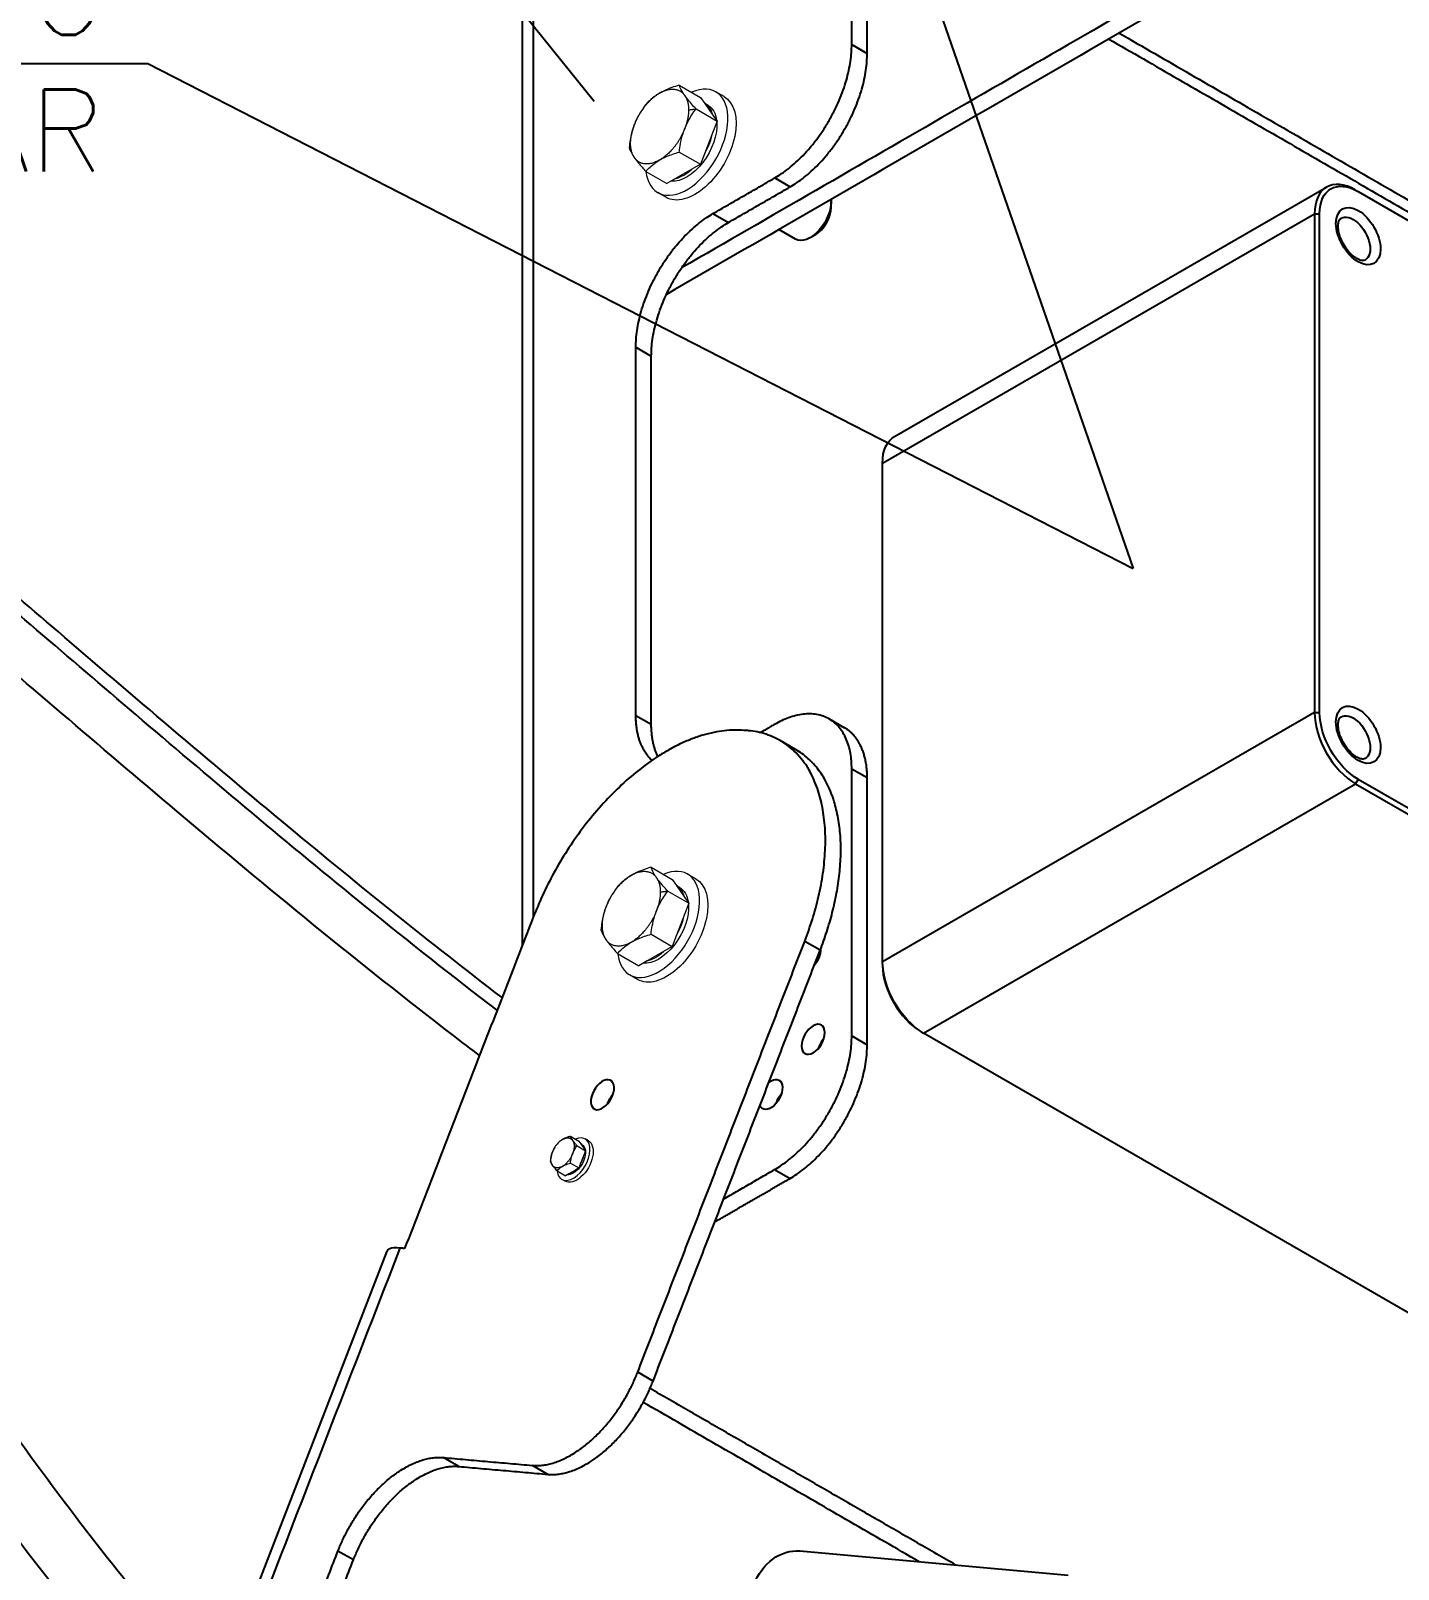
# Model space of a CAD drawing. Header units: millimetres. Extents: x 0 to 8410, y 0 to 5940.
# Drawn here: x 792.5 to 1125.6, y 4687 to 5061.7 of the extents above; entities that cross this region are included whole.
import ezdxf

# ---------------------------------------------------------------- set-up
doc = ezdxf.new("R2010")
doc.units = ezdxf.units.MM
doc.header["$LTSCALE"] = 5
for name, color, linetype in [('DP_TUBOS', 7, 'Continuous'), ('EL3', 3, 'Continuous'), ('EL4', 4, 'Continuous'), ('EL7', 6, 'Continuous'), ('ER80', 3, 'Continuous')]:
    doc.layers.add(name, color=color, linetype=linetype)
doc.styles.add('R80', font='simplex.shx', dxfattribs={"height": 2})

msp = doc.modelspace()

# ---------------------------------------------------------------- linework, layer by layer
at = {"color": 0, "linetype": 'Continuous', "lineweight": 0, "extrusion": (0.707107, 0.408248, 0.57735)}
for p, q in [((950.5, 5048.5), (955.63, 5045.53)), ((955.63, 5045.53), (956.68, 5044.04)), ((956.68, 5044.04), (958.66, 5041.23)), ((957.5, 5043.57), (956.74, 5044.01)), ((961.38, 5045.7), (959.4, 5046.85)), ((954.57, 5042.7), (959.71, 5039.74)), ((958.66, 5041.23), (959.71, 5039.74)), ((959.71, 5039.74), (958.66, 5037.03)), ((958.66, 5037.03), (956.68, 5031.94)), ((950.5, 5032.2), (955.63, 5029.23)), ((955.63, 5029.23), (953.53, 5028.02)), ((956.68, 5031.94), (955.63, 5029.23)), ((942.35, 5027.49), (947.48, 5024.53)), ((949.59, 5025.74), (947.48, 5024.53)), ((953.53, 5028.02), (949.59, 5025.74)), ((947.23, 5021.19), (945.24, 5022.34)), ((943.61, 4858), (948.75, 4855.04)), ((954.5, 4855.2), (952.51, 4856.35)), ((948.75, 4855.04), (949.8, 4853.54)), ((949.8, 4853.54), (951.77, 4850.74)), ((950.62, 4853.07), (949.85, 4853.51)), ((947.69, 4852.21), (952.82, 4849.24)), ((951.77, 4850.74), (952.82, 4849.24)), ((952.82, 4849.24), (951.77, 4846.53)), ((951.77, 4846.53), (949.8, 4841.45)), ((943.61, 4841.7), (948.75, 4838.74)), ((949.8, 4841.45), (948.75, 4838.74)), ((946.64, 4837.52), (942.7, 4835.25)), ((948.75, 4838.74), (946.64, 4837.52)), ((935.46, 4837), (940.6, 4834.03)), ((942.7, 4835.25), (940.6, 4834.03)), ((999.99, 4834.23), (999.99, 4834.95)), ((940.35, 4830.69), (938.36, 4831.84)), ((923.98, 4792.5), (926.04, 4791.31)), ((925.61, 4790.17), (927.67, 4788.98)), ((926.04, 4791.31), (926.46, 4790.71)), ((926.46, 4790.71), (927.25, 4789.58)), ((926.79, 4790.52), (926.48, 4790.7)), ((927.25, 4789.58), (927.67, 4788.98)), ((927.67, 4788.98), (927.25, 4787.9)), ((928.34, 4791.38), (927.55, 4791.84)), ((923.98, 4785.96), (926.04, 4784.77)), ((926.46, 4785.86), (926.04, 4784.77)), ((927.25, 4787.9), (926.46, 4785.86)), ((920.71, 4784.07), (922.77, 4782.88)), ((922.67, 4781.54), (921.87, 4782)), ((923.61, 4783.37), (922.77, 4782.88)), ((925.19, 4784.28), (923.61, 4783.37)), ((926.04, 4784.77), (925.19, 4784.28))]:
    msp.add_line(p, q, dxfattribs=at)
at = {"color": 0, "linetype": 'Continuous', "lineweight": 0}
for centre, major_axis, start_param, end_param in [((952.32, 5034.59), (-7.08, -12.26), -0.665164, 3.806759), ((951.56, 5035.03), (5.18, 8.98), -0.534229, 0.01063), ((951.56, 5035.03), (5.18, 8.98), -1.581426, -1.036568), ((951.56, 5035.03), (5.18, 8.98), -2.628619, -2.08377), ((945.43, 4844.09), (-7.08, -12.26), -0.665164, 3.806759), ((944.67, 4844.53), (5.18, 8.98), -0.534229, 0.01063), ((944.67, 4844.53), (5.18, 8.98), -1.581426, -1.036568), ((944.67, 4844.53), (5.18, 8.98), -2.628619, -2.08377), ((924.71, 4786.92), (-2.84, -4.92), -0.665164, 3.806759), ((924.4, 4787.1), (2.08, 3.6), -0.534229, 0.01063), ((924.4, 4787.1), (2.08, 3.6), -1.581426, -1.036568), ((924.4, 4787.1), (2.08, 3.6), -2.628619, -2.08377)]:
    msp.add_ellipse(centre, major_axis=major_axis, ratio=0.57735, start_param=start_param, end_param=end_param, dxfattribs=at)
at = {"color": 0, "linetype": 'Continuous', "lineweight": 0, "extrusion": (-4.0637e-17, 5.55112e-17, -1)}
for centre, major_axis, end_param in [((954.31, 5033.44), (7.08, 12.26), 3.141593), ((952.32, 5034.59), (5.18, 8.98), 0.65139)]:
    msp.add_ellipse(centre, major_axis=major_axis, ratio=0.57735, start_param=0, end_param=end_param, dxfattribs=at)
at = {"color": 0, "linetype": 'Continuous', "lineweight": 0, "extrusion": (-1.68259e-16, 9.9638e-19, -1)}
msp.add_ellipse((952.32, 5034.59), major_axis=(-5.18, -8.98), ratio=0.57735, start_param=-2.440065, end_param=-0.248212, dxfattribs=at)
at = {"color": 0, "linetype": 'Continuous', "lineweight": 0, "extrusion": (-2.60689e-16, 1.18459e-16, -1)}
msp.add_ellipse((947.42, 4842.95), major_axis=(7.08, 12.26), ratio=0.57735, start_param=0, end_param=3.141593, dxfattribs=at)
at = {"color": 0, "linetype": 'Continuous', "lineweight": 0, "extrusion": (-1.16467e-16, 3.51927e-17, -1)}
msp.add_ellipse((945.43, 4844.09), major_axis=(5.18, 8.98), ratio=0.57735, start_param=0, end_param=0.65139, dxfattribs=at)
at = {"color": 0, "linetype": 'Continuous', "lineweight": 0, "extrusion": (-2.64407e-16, 5.65075e-17, -1)}
msp.add_ellipse((945.43, 4844.09), major_axis=(-5.18, -8.98), ratio=0.57735, start_param=-2.440065, end_param=-0.248212, dxfattribs=at)
at = {"color": 0, "linetype": 'Continuous', "lineweight": 0, "extrusion": (-1.96015e-16, -4.70777e-17, -1)}
msp.add_ellipse((925.51, 4786.46), major_axis=(2.84, 4.92), ratio=0.57735, start_param=0, end_param=3.141593, dxfattribs=at)
at = {"color": 0, "linetype": 'Continuous', "lineweight": 0, "extrusion": (-5.17926e-17, -1.30344e-16, -1)}
msp.add_ellipse((924.71, 4786.92), major_axis=(-2.08, -3.6), ratio=0.57735, start_param=-2.440065, end_param=-0.248212, dxfattribs=at)
at = {"color": 0, "linetype": 'Continuous', "lineweight": 0, "extrusion": (-1.65999e-17, 4.16334e-17, -1)}
msp.add_ellipse((924.71, 4786.92), major_axis=(2.08, 3.6), ratio=0.57735, start_param=0, end_param=0.65139, dxfattribs=at)
at = {"color": 0, "linetype": 'Continuous', "lineweight": 0}
for points, knots in [([(950.5, 5048.5), (950.33, 5048.45), (950.16, 5048.4), (949.38, 5048.16), (948.79, 5047.97), (947.47, 5047.46), (946.77, 5047.15), (946.04, 5046.76), (945.96, 5046.72), (945.85, 5046.66), (945.81, 5046.64), (945.75, 5046.6), (945.72, 5046.58), (945.69, 5046.57), (945.69, 5046.57), (945.69, 5046.57)], [0, 0, 0, 0, 0.323963, 0.323963, 1.480543, 1.480543, 2.998506, 2.998506, 3.166623, 3.166623, 3.258749, 3.258749, 3.323526, 3.323526, 3.323893, 3.323893, 3.323893, 3.323893]), ([(951.81, 5046.02), (951.81, 5046.02), (951.8, 5046.02), (951.79, 5046.04), (951.78, 5046.06), (951.75, 5046.1), (951.73, 5046.13), (951.68, 5046.21), (951.64, 5046.26), (951.55, 5046.4), (951.5, 5046.48), (951.32, 5046.76), (951.2, 5046.96), (950.81, 5047.65), (950.63, 5048.1), (950.5, 5048.5)], [3.324496, 3.324496, 3.324496, 3.324496, 3.329668, 3.329668, 3.38706, 3.38706, 3.47256, 3.47256, 3.661192, 3.661192, 3.940861, 3.940861, 4.679115, 4.679115, 6.642316, 6.642316, 6.642316, 6.642316]), ([(942.35, 5043.79), (942.24, 5043.66), (942.14, 5043.52), (941.67, 5042.87), (941.31, 5042.34), (940.53, 5041.05), (940.12, 5040.27), (939.73, 5039.35), (939.7, 5039.25), (939.64, 5039.12), (939.63, 5039.08), (939.6, 5039.02), (939.59, 5038.99), (939.58, 5038.96)], [0, 0, 0, 0, 0.312543, 0.312543, 1.464039, 1.464039, 3.029126, 3.029126, 3.200716, 3.200716, 3.275956, 3.275956, 3.324483, 3.324483, 3.324483, 3.324483]), ([(945.69, 5046.57), (945.67, 5046.55), (945.64, 5046.54), (945.57, 5046.5), (945.54, 5046.48), (945.42, 5046.41), (945.35, 5046.36), (945.17, 5046.25), (945.06, 5046.18), (944.71, 5045.94), (944.46, 5045.77), (943.5, 5045.03), (942.89, 5044.42), (942.35, 5043.79)], [3.323893, 3.323893, 3.323893, 3.323893, 3.38818, 3.38818, 3.479685, 3.479685, 3.665343, 3.665343, 3.930406, 3.930406, 4.586158, 4.586158, 6.642972, 6.642972, 6.642972, 6.642972]), ([(954.57, 5042.7), (954.47, 5042.81), (954.37, 5042.93), (953.89, 5043.44), (953.54, 5043.85), (952.75, 5044.77), (952.35, 5045.28), (951.96, 5045.81), (951.92, 5045.86), (951.87, 5045.93), (951.85, 5045.95), (951.83, 5045.99), (951.82, 5046.01), (951.81, 5046.02)], [0, 0, 0, 0, 0.312472, 0.312472, 1.463161, 1.463161, 3.029325, 3.029325, 3.19793, 3.19793, 3.274607, 3.274607, 3.324496, 3.324496, 3.324496, 3.324496]), ([(951.81, 5037.87), (951.81, 5037.87), (951.81, 5037.88), (951.82, 5037.91), (951.83, 5037.94), (951.87, 5038.02), (951.88, 5038.07), (951.93, 5038.18), (951.95, 5038.23), (952.04, 5038.45), (952.11, 5038.62), (952.34, 5039.11), (952.5, 5039.44), (953.23, 5040.82), (953.88, 5041.79), (954.57, 5042.7)], [3.324483, 3.324483, 3.324483, 3.324483, 3.331311, 3.331311, 3.389264, 3.389264, 3.477353, 3.477353, 3.586561, 3.586561, 3.893067, 3.893067, 4.540676, 4.540676, 6.643965, 6.643965, 6.643965, 6.643965]), ([(939.58, 5038.96), (939.58, 5038.96), (939.58, 5038.96), (939.56, 5038.92), (939.55, 5038.89), (939.52, 5038.81), (939.5, 5038.76), (939.46, 5038.66), (939.44, 5038.6), (939.36, 5038.37), (939.3, 5038.2), (939.13, 5037.67), (939.02, 5037.31), (938.61, 5035.75), (938.41, 5034.52), (938.27, 5033.29)], [3.324483, 3.324483, 3.324483, 3.324483, 3.331311, 3.331311, 3.389264, 3.389264, 3.477353, 3.477353, 3.586561, 3.586561, 3.893067, 3.893067, 4.540676, 4.540676, 6.643965, 6.643965, 6.643965, 6.643965]), ([(950.5, 5032.2), (950.52, 5032.38), (950.54, 5032.56), (950.65, 5033.42), (950.76, 5034.09), (951.09, 5035.66), (951.32, 5036.53), (951.66, 5037.48), (951.69, 5037.58), (951.74, 5037.71), (951.76, 5037.75), (951.79, 5037.82), (951.8, 5037.84), (951.81, 5037.87)], [0, 0, 0, 0, 0.312543, 0.312543, 1.464039, 1.464039, 3.029126, 3.029126, 3.200716, 3.200716, 3.275956, 3.275956, 3.324483, 3.324483, 3.324483, 3.324483]), ([(938.27, 5033.29), (938.29, 5033.23), (938.31, 5033.16), (938.42, 5032.85), (938.53, 5032.59), (938.86, 5031.93), (939.1, 5031.52), (939.43, 5031.02), (939.47, 5030.97), (939.52, 5030.9), (939.53, 5030.88), (939.56, 5030.84), (939.57, 5030.83), (939.58, 5030.81)], [0, 0, 0, 0, 0.312471, 0.312471, 1.46316, 1.46316, 3.029324, 3.029324, 3.19793, 3.19793, 3.274606, 3.274606, 3.324496, 3.324496, 3.324496, 3.324496]), ([(945.69, 5030.27), (945.72, 5030.28), (945.75, 5030.3), (945.81, 5030.33), (945.85, 5030.36), (945.97, 5030.42), (946.05, 5030.47), (946.25, 5030.57), (946.36, 5030.63), (946.77, 5030.84), (947.08, 5030.98), (948.36, 5031.53), (949.41, 5031.89), (950.5, 5032.2)], [3.323893, 3.323893, 3.323893, 3.323893, 3.38818, 3.38818, 3.479685, 3.479685, 3.665343, 3.665343, 3.930406, 3.930406, 4.586158, 4.586158, 6.642972, 6.642972, 6.642972, 6.642972]), ([(939.58, 5030.81), (939.58, 5030.81), (939.58, 5030.81), (939.6, 5030.79), (939.61, 5030.77), (939.64, 5030.73), (939.66, 5030.7), (939.72, 5030.62), (939.76, 5030.56), (939.86, 5030.42), (939.93, 5030.33), (940.17, 5030.01), (940.36, 5029.78), (941.09, 5028.88), (941.7, 5028.19), (942.35, 5027.49)], [3.324496, 3.324496, 3.324496, 3.324496, 3.329667, 3.329667, 3.38706, 3.38706, 3.472559, 3.472559, 3.661191, 3.661191, 3.94086, 3.94086, 4.679114, 4.679114, 6.642316, 6.642316, 6.642316, 6.642316]), ([(942.35, 5027.49), (942.43, 5027.59), (942.52, 5027.69), (942.93, 5028.14), (943.27, 5028.48), (944.14, 5029.24), (944.68, 5029.65), (945.36, 5030.07), (945.43, 5030.11), (945.54, 5030.17), (945.57, 5030.2), (945.64, 5030.23), (945.67, 5030.25), (945.69, 5030.27), (945.69, 5030.27), (945.69, 5030.27)], [0, 0, 0, 0, 0.323963, 0.323963, 1.480543, 1.480543, 2.998506, 2.998506, 3.166623, 3.166623, 3.258749, 3.258749, 3.323526, 3.323526, 3.323893, 3.323893, 3.323893, 3.323893]), ([(943.61, 4858), (943.44, 4857.95), (943.27, 4857.9), (942.5, 4857.67), (941.91, 4857.47), (940.59, 4856.97), (939.88, 4856.65), (939.15, 4856.26), (939.08, 4856.22), (938.97, 4856.16), (938.93, 4856.14), (938.86, 4856.1), (938.84, 4856.09), (938.81, 4856.07), (938.81, 4856.07), (938.81, 4856.07)], [0, 0, 0, 0, 0.323963, 0.323963, 1.480543, 1.480543, 2.998506, 2.998506, 3.166623, 3.166623, 3.258749, 3.258749, 3.323526, 3.323526, 3.323893, 3.323893, 3.323893, 3.323893]), ([(944.92, 4855.53), (944.92, 4855.53), (944.92, 4855.53), (944.91, 4855.55), (944.89, 4855.56), (944.86, 4855.61), (944.85, 4855.63), (944.79, 4855.71), (944.75, 4855.77), (944.66, 4855.9), (944.61, 4855.98), (944.43, 4856.27), (944.31, 4856.46), (943.93, 4857.16), (943.74, 4857.6), (943.61, 4858)], [3.324496, 3.324496, 3.324496, 3.324496, 3.329668, 3.329668, 3.38706, 3.38706, 3.47256, 3.47256, 3.661192, 3.661192, 3.940861, 3.940861, 4.679115, 4.679115, 6.642316, 6.642316, 6.642316, 6.642316]), ([(935.46, 4853.3), (935.36, 4853.16), (935.26, 4853.03), (934.78, 4852.38), (934.43, 4851.85), (933.64, 4850.55), (933.24, 4849.77), (932.85, 4848.85), (932.81, 4848.76), (932.76, 4848.63), (932.74, 4848.59), (932.72, 4848.52), (932.7, 4848.49), (932.69, 4848.47)], [0, 0, 0, 0, 0.312543, 0.312543, 1.464039, 1.464039, 3.029126, 3.029126, 3.200716, 3.200716, 3.275956, 3.275956, 3.324483, 3.324483, 3.324483, 3.324483]), ([(938.81, 4856.07), (938.78, 4856.06), (938.75, 4856.04), (938.69, 4856), (938.65, 4855.98), (938.54, 4855.91), (938.46, 4855.87), (938.28, 4855.75), (938.18, 4855.69), (937.82, 4855.45), (937.58, 4855.27), (936.62, 4854.53), (936, 4853.92), (935.46, 4853.3)], [3.323893, 3.323893, 3.323893, 3.323893, 3.38818, 3.38818, 3.479685, 3.479685, 3.665343, 3.665343, 3.930406, 3.930406, 4.586158, 4.586158, 6.642972, 6.642972, 6.642972, 6.642972]), ([(947.69, 4852.21), (947.58, 4852.32), (947.48, 4852.43), (947.01, 4852.95), (946.65, 4853.35), (945.87, 4854.27), (945.46, 4854.78), (945.07, 4855.31), (945.04, 4855.36), (944.98, 4855.43), (944.97, 4855.46), (944.94, 4855.5), (944.93, 4855.51), (944.92, 4855.53)], [0, 0, 0, 0, 0.312472, 0.312472, 1.463161, 1.463161, 3.029325, 3.029325, 3.19793, 3.19793, 3.274607, 3.274607, 3.324496, 3.324496, 3.324496, 3.324496]), ([(944.92, 4847.37), (944.92, 4847.38), (944.92, 4847.38), (944.94, 4847.42), (944.95, 4847.45), (944.98, 4847.53), (945, 4847.57), (945.04, 4847.68), (945.07, 4847.74), (945.16, 4847.96), (945.23, 4848.12), (945.45, 4848.62), (945.62, 4848.95), (946.35, 4850.32), (947, 4851.3), (947.69, 4852.21)], [3.324483, 3.324483, 3.324483, 3.324483, 3.331311, 3.331311, 3.389264, 3.389264, 3.477353, 3.477353, 3.586561, 3.586561, 3.893067, 3.893067, 4.540676, 4.540676, 6.643965, 6.643965, 6.643965, 6.643965]), ([(932.69, 4848.47), (932.69, 4848.46), (932.69, 4848.46), (932.68, 4848.42), (932.67, 4848.39), (932.64, 4848.31), (932.62, 4848.27), (932.58, 4848.16), (932.56, 4848.1), (932.48, 4847.87), (932.42, 4847.7), (932.25, 4847.18), (932.14, 4846.81), (931.73, 4845.25), (931.52, 4844.02), (931.39, 4842.79)], [3.324483, 3.324483, 3.324483, 3.324483, 3.331311, 3.331311, 3.389264, 3.389264, 3.477353, 3.477353, 3.586561, 3.586561, 3.893067, 3.893067, 4.540676, 4.540676, 6.643965, 6.643965, 6.643965, 6.643965]), ([(943.61, 4841.7), (943.63, 4841.89), (943.65, 4842.07), (943.77, 4842.93), (943.87, 4843.6), (944.2, 4845.16), (944.44, 4846.04), (944.78, 4846.99), (944.81, 4847.08), (944.86, 4847.21), (944.88, 4847.26), (944.9, 4847.32), (944.91, 4847.35), (944.92, 4847.37)], [0, 0, 0, 0, 0.312543, 0.312543, 1.464039, 1.464039, 3.029126, 3.029126, 3.200716, 3.200716, 3.275956, 3.275956, 3.324483, 3.324483, 3.324483, 3.324483]), ([(931.39, 4842.79), (931.41, 4842.73), (931.43, 4842.66), (931.54, 4842.35), (931.65, 4842.09), (931.97, 4841.44), (932.21, 4841.03), (932.55, 4840.53), (932.58, 4840.48), (932.63, 4840.41), (932.65, 4840.38), (932.67, 4840.35), (932.68, 4840.33), (932.69, 4840.32)], [0, 0, 0, 0, 0.312471, 0.312471, 1.46316, 1.46316, 3.029324, 3.029324, 3.19793, 3.19793, 3.274606, 3.274606, 3.324496, 3.324496, 3.324496, 3.324496]), ([(938.81, 4839.77), (938.83, 4839.79), (938.86, 4839.8), (938.93, 4839.84), (938.97, 4839.86), (939.08, 4839.93), (939.16, 4839.97), (939.36, 4840.07), (939.48, 4840.13), (939.89, 4840.34), (940.19, 4840.48), (941.48, 4841.03), (942.53, 4841.39), (943.61, 4841.7)], [3.323893, 3.323893, 3.323893, 3.323893, 3.38818, 3.38818, 3.479685, 3.479685, 3.665343, 3.665343, 3.930406, 3.930406, 4.586158, 4.586158, 6.642972, 6.642972, 6.642972, 6.642972]), ([(932.69, 4840.32), (932.7, 4840.31), (932.7, 4840.31), (932.71, 4840.29), (932.72, 4840.28), (932.75, 4840.23), (932.77, 4840.21), (932.83, 4840.13), (932.87, 4840.07), (932.98, 4839.92), (933.04, 4839.84), (933.29, 4839.52), (933.47, 4839.28), (934.21, 4838.39), (934.81, 4837.7), (935.46, 4837)], [3.324496, 3.324496, 3.324496, 3.324496, 3.329667, 3.329667, 3.38706, 3.38706, 3.472559, 3.472559, 3.661191, 3.661191, 3.94086, 3.94086, 4.679114, 4.679114, 6.642316, 6.642316, 6.642316, 6.642316]), ([(935.46, 4837), (935.55, 4837.1), (935.63, 4837.19), (936.04, 4837.64), (936.39, 4837.98), (937.26, 4838.74), (937.8, 4839.15), (938.47, 4839.57), (938.54, 4839.61), (938.65, 4839.68), (938.69, 4839.7), (938.75, 4839.74), (938.78, 4839.75), (938.81, 4839.77), (938.81, 4839.77), (938.81, 4839.77)], [0, 0, 0, 0, 0.323963, 0.323963, 1.480543, 1.480543, 2.998506, 2.998506, 3.166623, 3.166623, 3.258749, 3.258749, 3.323526, 3.323526, 3.323893, 3.323893, 3.323893, 3.323893]), ([(923.98, 4792.5), (923.91, 4792.48), (923.84, 4792.46), (923.53, 4792.37), (923.29, 4792.29), (922.76, 4792.08), (922.48, 4791.96), (922.19, 4791.8), (922.16, 4791.79), (922.11, 4791.76), (922.1, 4791.75), (922.07, 4791.74), (922.06, 4791.73), (922.05, 4791.72), (922.05, 4791.72), (922.05, 4791.72)], [0, 0, 0, 0, 0.323963, 0.323963, 1.480543, 1.480543, 2.998506, 2.998506, 3.166623, 3.166623, 3.258749, 3.258749, 3.323526, 3.323526, 3.323893, 3.323893, 3.323893, 3.323893]), ([(924.5, 4791.51), (924.5, 4791.51), (924.5, 4791.51), (924.5, 4791.51), (924.49, 4791.52), (924.48, 4791.54), (924.47, 4791.55), (924.45, 4791.58), (924.44, 4791.6), (924.4, 4791.66), (924.38, 4791.69), (924.31, 4791.8), (924.26, 4791.88), (924.1, 4792.16), (924.03, 4792.34), (923.98, 4792.5)], [3.324496, 3.324496, 3.324496, 3.324496, 3.329668, 3.329668, 3.38706, 3.38706, 3.47256, 3.47256, 3.661192, 3.661192, 3.940861, 3.940861, 4.679115, 4.679115, 6.642316, 6.642316, 6.642316, 6.642316]), ([(919.6, 4788.67), (919.6, 4788.67), (919.6, 4788.67), (919.59, 4788.66), (919.59, 4788.64), (919.57, 4788.61), (919.57, 4788.59), (919.55, 4788.55), (919.54, 4788.53), (919.51, 4788.44), (919.49, 4788.37), (919.42, 4788.16), (919.37, 4788.01), (919.21, 4787.38), (919.13, 4786.89), (919.07, 4786.4)], [3.324483, 3.324483, 3.324483, 3.324483, 3.331311, 3.331311, 3.389264, 3.389264, 3.477353, 3.477353, 3.586561, 3.586561, 3.893067, 3.893067, 4.540676, 4.540676, 6.643965, 6.643965, 6.643965, 6.643965]), ([(920.71, 4790.61), (920.67, 4790.56), (920.62, 4790.5), (920.44, 4790.24), (920.29, 4790.03), (919.98, 4789.51), (919.81, 4789.2), (919.66, 4788.83), (919.64, 4788.79), (919.62, 4788.74), (919.62, 4788.72), (919.61, 4788.69), (919.6, 4788.68), (919.6, 4788.67)], [0, 0, 0, 0, 0.312543, 0.312543, 1.464039, 1.464039, 3.029126, 3.029126, 3.200716, 3.200716, 3.275956, 3.275956, 3.324483, 3.324483, 3.324483, 3.324483]), ([(922.05, 4791.72), (922.04, 4791.72), (922.03, 4791.71), (922, 4791.7), (921.99, 4791.69), (921.94, 4791.66), (921.91, 4791.64), (921.84, 4791.6), (921.8, 4791.57), (921.65, 4791.47), (921.56, 4791.4), (921.17, 4791.11), (920.92, 4790.86), (920.71, 4790.61)], [3.323893, 3.323893, 3.323893, 3.323893, 3.38818, 3.38818, 3.479685, 3.479685, 3.665343, 3.665343, 3.930406, 3.930406, 4.586158, 4.586158, 6.642972, 6.642972, 6.642972, 6.642972]), ([(925.61, 4790.17), (925.57, 4790.22), (925.53, 4790.26), (925.34, 4790.47), (925.2, 4790.63), (924.88, 4791), (924.72, 4791.21), (924.56, 4791.42), (924.55, 4791.44), (924.53, 4791.47), (924.52, 4791.48), (924.51, 4791.49), (924.51, 4791.5), (924.5, 4791.51)], [0, 0, 0, 0, 0.312472, 0.312472, 1.463161, 1.463161, 3.029325, 3.029325, 3.19793, 3.19793, 3.274607, 3.274607, 3.324496, 3.324496, 3.324496, 3.324496]), ([(924.5, 4788.24), (924.5, 4788.24), (924.5, 4788.24), (924.51, 4788.25), (924.51, 4788.26), (924.53, 4788.3), (924.53, 4788.32), (924.55, 4788.36), (924.56, 4788.38), (924.6, 4788.47), (924.63, 4788.53), (924.72, 4788.73), (924.78, 4788.87), (925.07, 4789.42), (925.33, 4789.81), (925.61, 4790.17)], [3.324483, 3.324483, 3.324483, 3.324483, 3.331311, 3.331311, 3.389264, 3.389264, 3.477353, 3.477353, 3.586561, 3.586561, 3.893067, 3.893067, 4.540676, 4.540676, 6.643965, 6.643965, 6.643965, 6.643965]), ([(919.07, 4786.4), (919.08, 4786.37), (919.09, 4786.35), (919.13, 4786.22), (919.18, 4786.12), (919.31, 4785.85), (919.4, 4785.69), (919.54, 4785.49), (919.55, 4785.47), (919.57, 4785.44), (919.58, 4785.43), (919.59, 4785.42), (919.59, 4785.41), (919.6, 4785.4)], [0, 0, 0, 0, 0.312471, 0.312471, 1.46316, 1.46316, 3.029324, 3.029324, 3.19793, 3.19793, 3.274606, 3.274606, 3.324496, 3.324496, 3.324496, 3.324496]), ([(919.6, 4785.4), (919.6, 4785.4), (919.6, 4785.4), (919.6, 4785.39), (919.61, 4785.39), (919.62, 4785.37), (919.63, 4785.36), (919.65, 4785.33), (919.67, 4785.3), (919.71, 4785.25), (919.74, 4785.21), (919.83, 4785.08), (919.91, 4784.99), (920.2, 4784.63), (920.45, 4784.35), (920.71, 4784.07)], [3.324496, 3.324496, 3.324496, 3.324496, 3.329667, 3.329667, 3.38706, 3.38706, 3.472559, 3.472559, 3.661191, 3.661191, 3.94086, 3.94086, 4.679114, 4.679114, 6.642316, 6.642316, 6.642316, 6.642316]), ([(920.71, 4784.07), (920.74, 4784.11), (920.78, 4784.15), (920.94, 4784.33), (921.08, 4784.47), (921.43, 4784.77), (921.64, 4784.94), (921.92, 4785.1), (921.94, 4785.12), (921.99, 4785.15), (922, 4785.16), (922.03, 4785.17), (922.04, 4785.18), (922.05, 4785.18), (922.05, 4785.18), (922.05, 4785.18)], [0, 0, 0, 0, 0.323963, 0.323963, 1.480543, 1.480543, 2.998506, 2.998506, 3.166623, 3.166623, 3.258749, 3.258749, 3.323526, 3.323526, 3.323893, 3.323893, 3.323893, 3.323893]), ([(922.05, 4785.18), (922.06, 4785.19), (922.07, 4785.2), (922.1, 4785.21), (922.11, 4785.22), (922.16, 4785.25), (922.19, 4785.26), (922.27, 4785.31), (922.32, 4785.33), (922.48, 4785.41), (922.6, 4785.47), (923.12, 4785.69), (923.54, 4785.83), (923.98, 4785.96)], [3.323893, 3.323893, 3.323893, 3.323893, 3.38818, 3.38818, 3.479685, 3.479685, 3.665343, 3.665343, 3.930406, 3.930406, 4.586158, 4.586158, 6.642972, 6.642972, 6.642972, 6.642972]), ([(923.98, 4785.96), (923.99, 4786.03), (923.99, 4786.11), (924.04, 4786.45), (924.08, 4786.72), (924.21, 4787.35), (924.31, 4787.7), (924.44, 4788.08), (924.46, 4788.12), (924.48, 4788.17), (924.48, 4788.19), (924.49, 4788.21), (924.5, 4788.22), (924.5, 4788.24)], [0, 0, 0, 0, 0.312543, 0.312543, 1.464039, 1.464039, 3.029126, 3.029126, 3.200716, 3.200716, 3.275956, 3.275956, 3.324483, 3.324483, 3.324483, 3.324483])]:
    msp.add_open_spline(points, degree=3, knots=knots, dxfattribs=at)
for points, weights in [([(945.69, 5046.57), (949.77, 5048.92), (951.81, 5046.02)], [1, 0.807007203691, 0.868347502413]), ([(939.58, 5038.96), (941.62, 5044.21), (945.69, 5046.57)], [0.868347502413, 0.807007203691, 1]), ([(951.81, 5046.02), (952.75, 5044.68), (952.75, 5042.49)], [0.868347502413, 0.900099577495, 1]), ([(952.75, 5042.49), (952.75, 5040.31), (951.81, 5037.87)], [1, 0.900099577495, 0.868347502413]), ([(938.63, 5034.34), (938.63, 5036.53), (939.58, 5038.96)], [1, 0.900099577495, 0.868347502413]), ([(951.81, 5037.87), (949.77, 5032.62), (945.69, 5030.27)], [0.868347502413, 0.807007203691, 1]), ([(939.58, 5030.81), (938.63, 5032.16), (938.63, 5034.34)], [0.868347502413, 0.900099577495, 1]), ([(945.69, 5030.27), (941.62, 5027.91), (939.58, 5030.81)], [1, 0.807007203691, 0.868347502413]), ([(938.81, 4856.07), (942.88, 4858.42), (944.92, 4855.53)], [1, 0.807007203691, 0.868347502413]), ([(932.69, 4848.47), (934.73, 4853.72), (938.81, 4856.07)], [0.868347502413, 0.807007203691, 1]), ([(944.92, 4855.53), (945.87, 4854.18), (945.87, 4852)], [0.868347502413, 0.900099577495, 1]), ([(945.87, 4852), (945.87, 4849.81), (944.92, 4847.37)], [1, 0.900099577495, 0.868347502413]), ([(931.75, 4843.85), (931.75, 4846.03), (932.69, 4848.47)], [1, 0.900099577495, 0.868347502413]), ([(944.92, 4847.37), (942.88, 4842.12), (938.81, 4839.77)], [0.868347502413, 0.807007203691, 1]), ([(932.69, 4840.32), (931.75, 4841.66), (931.75, 4843.85)], [0.868347502413, 0.900099577495, 1]), ([(938.81, 4839.77), (934.73, 4837.42), (932.69, 4840.32)], [1, 0.807007203691, 0.868347502413]), ([(919.22, 4786.82), (919.22, 4787.7), (919.6, 4788.67)], [1, 0.900099577495, 0.868347502413]), ([(919.6, 4788.67), (920.41, 4790.78), (922.05, 4791.72)], [0.868347502413, 0.807007203691, 1]), ([(922.05, 4791.72), (923.68, 4792.67), (924.5, 4791.51)], [1, 0.807007203691, 0.868347502413]), ([(924.5, 4791.51), (924.88, 4790.97), (924.88, 4790.09)], [0.868347502413, 0.900099577495, 1]), ([(924.88, 4790.09), (924.88, 4789.21), (924.5, 4788.24)], [1, 0.900099577495, 0.868347502413]), ([(919.6, 4785.4), (919.22, 4785.94), (919.22, 4786.82)], [0.868347502413, 0.900099577495, 1]), ([(922.05, 4785.18), (920.41, 4784.24), (919.6, 4785.4)], [1, 0.807007203691, 0.868347502413]), ([(924.5, 4788.24), (923.68, 4786.13), (922.05, 4785.18)], [0.868347502413, 0.807007203691, 1])]:
    msp.add_rational_spline(points, weights, degree=2, dxfattribs=at)
for points in [[(952.75, 5042.49), (954.57, 5042.7)], [(945.87, 4852), (947.69, 4852.21)], [(924.88, 4790.09), (925.61, 4790.17)]]:
    msp.add_open_spline(points, degree=1, dxfattribs=at)
at = {"layer": 'DP_TUBOS'}
for p, q in [((928.36, 5312.75), (1061.06, 4930.75)), ((850.6, 5142.86), (929.74, 5044.6))]:
    msp.add_line(p, q, dxfattribs=at)
at = {"layer": 'EL3', "extrusion": (0.707107, 0.408248, 0.57735)}
for p, q in [((1002.92, 4962.92), (1108.13, 5023.66)), ((1115.22, 5022.96), (1115.84, 5022.6)), ((1115.84, 5022.6), (1184.4, 4983.02)), ((999.99, 4956.43), (1105.2, 5017.17)), ((1105.2, 5017.17), (1106.45, 5017.17)), ((1105.2, 5017.17), (1105.2, 4895.7)), ((1106.45, 4895.7), (1106.45, 5017.17)), ((999.99, 4834.95), (999.99, 4956.43)), ((1105.2, 4895.7), (999.99, 4834.95)), ((1105.2, 4895.7), (1106.45, 4895.7)), ((1115.22, 4878.35), (1115.84, 4879.43)), ((1289.97, 4778.9), (1115.84, 4879.43)), ((1010, 4817.6), (1115.22, 4878.35)), ((1115.22, 4878.35), (1289.35, 4777.81)), ((1009.38, 4817.96), (1010, 4817.6)), ((1184.13, 4717.07), (1010, 4817.6)), ((979.86, 4691.49), (1045.19, 4685.61))]:
    msp.add_line(p, q, dxfattribs=at)
at = {"layer": 'EL3'}
for centre, major_axis, start_param, end_param in [((1115.22, 5011.39), (-7.08, 12.27), -0.785398, 0.785398), ((1115.85, 5011.72), (-3.83, 6.63), -5.497787, 0.785398), ((1115.85, 4890.29), (-3.83, 6.63), -5.497787, 0.785398), ((1115.22, 4889.91), (7.08, -12.27), -2.356194, -0.785398), ((1009.38, 4828.81), (6.64, -11.5), -2.356194, -0.785398)]:
    msp.add_ellipse(centre, major_axis=major_axis, ratio=0.57735, start_param=start_param, end_param=end_param, dxfattribs=at)
at = {"layer": 'EL3', "extrusion": (1.23904e-16, 7.43708e-18, -1)}
msp.add_ellipse((1115.84, 5011.75), major_axis=(-6.64, 11.5), ratio=0.57735, start_param=-0.785398, end_param=0.785398, dxfattribs=at)
at = {"layer": 'EL3', "extrusion": (3.73315e-16, 2.41577e-16, -1)}
msp.add_ellipse((1114.6, 5011), major_axis=(-2.94, 5.1), ratio=0.57735, start_param=0, end_param=3.141593, dxfattribs=at)
at = {"layer": 'EL3', "extrusion": (9.61481e-17, 5.55112e-17, -1)}
msp.add_ellipse((1010, 4950.65), major_axis=(-7.08, 12.27), ratio=0.57735, start_param=-0.785398, end_param=0, dxfattribs=at)
at = {"layer": 'EL3', "extrusion": (2.41681e-16, 2.54849e-17, -1)}
msp.add_ellipse((1115.84, 4890.28), major_axis=(-6.64, 11.5), ratio=0.57735, start_param=-2.356194, end_param=-0.785398, dxfattribs=at)
at = {"layer": 'EL3', "extrusion": (1.83401e-16, 1.54073e-17, -1)}
msp.add_ellipse((1114.6, 4889.57), major_axis=(-2.94, 5.1), ratio=0.57735, start_param=0, end_param=3.141593, dxfattribs=at)
at = {"layer": 'EL3', "extrusion": (3.02575e-16, 1.42058e-16, -1)}
msp.add_ellipse((1010, 4829.17), major_axis=(-7.08, 12.27), ratio=0.57735, start_param=-2.356194, end_param=-0.785398, dxfattribs=at)
at = {"layer": 'EL3', "extrusion": (-1.38106e-16, -3.31343e-17, -1)}
msp.add_ellipse((978.59, 4677.38), major_axis=(1.27, 14.11), ratio=0.788779, start_param=-1.220509, end_param=0, dxfattribs=at)
at = {"layer": 'EL3'}
for points in [[(1117.55, 5005.9), (1117.42, 5005.83), (1117.28, 5005.78), (1116.8, 5005.78), (1116.46, 5005.84), (1115.72, 5006.14), (1115.34, 5006.35), (1114.57, 5006.91), (1114.16, 5007.27), (1113.37, 5008.11), (1112.99, 5008.6), (1112.3, 5009.65), (1111.99, 5010.22), (1111.49, 5011.37), (1111.29, 5011.95), (1111.03, 5013.05), (1110.97, 5013.56), (1110.95, 5014.45), (1110.99, 5014.84), (1111.15, 5015.44), (1111.25, 5015.67), (1111.46, 5015.96), (1111.56, 5016.04), (1111.66, 5016.1)], [(1117.55, 4884.47), (1117.42, 4884.4), (1117.28, 4884.35), (1116.8, 4884.35), (1116.46, 4884.4), (1115.72, 4884.71), (1115.34, 4884.92), (1114.57, 4885.48), (1114.16, 4885.84), (1113.37, 4886.68), (1112.99, 4887.17), (1112.3, 4888.22), (1111.99, 4888.79), (1111.49, 4889.94), (1111.29, 4890.52), (1111.03, 4891.61), (1110.97, 4892.13), (1110.95, 4893.02), (1110.99, 4893.4), (1111.15, 4894.01), (1111.25, 4894.23), (1111.46, 4894.53), (1111.56, 4894.61), (1111.66, 4894.67)]]:
    msp.add_open_spline(points, degree=3, knots=[3.926991, 3.926991, 3.926991, 3.926991, 4.24115, 4.24115, 4.568316, 4.568316, 4.838731, 4.838731, 5.114841, 5.114841, 5.399565, 5.399565, 5.688809, 5.688809, 5.977162, 5.977162, 6.259222, 6.259222, 6.532021, 6.532021, 6.806299, 6.806299, 7.068583, 7.068583, 7.068583, 7.068583], dxfattribs=at)
at = {"layer": 'EL4', "extrusion": (0.707107, 0.408248, 0.57735)}
for p, q in [((912.27, 4839.07), (912.27, 5139.98)), ((992.49, 5058.42), (996.25, 5056.25)), ((973.73, 5025.89), (977.48, 5023.72)), ((958.7, 5017.21), (962.45, 5015.04)), ((987.47, 5018.73), (987.47, 5020.18)), ((978.78, 5011), (974.74, 5013.32)), ((983.63, 5012.08), (982.38, 5011.35)), ((939.91, 4984.65), (943.67, 4982.48)), ((939.91, 4894.99), (943.67, 4892.83)), ((987, 4894.14), (990.75, 4891.97)), ((978.82, 4886.71), (975.07, 4888.87)), ((992.49, 4882.01), (996.25, 4879.84)), ((984.8, 4837.79), (981.04, 4839.96)), ((992.49, 4816.93), (996.25, 4814.76)), ((973.71, 4784.39), (977.46, 4782.22)), ((879.29, 4764.5), (838.08, 4658.29)), ((944.11, 4732.88), (940.36, 4735.05)), ((896.76, 4712.08), (893.01, 4714.25)), ((918.48, 4710.15), (914.72, 4712.32)), ((871.12, 4689.3), (867.36, 4691.47))]:
    msp.add_line(p, q, dxfattribs=at)
at = {"layer": 'EL4', "extrusion": (-1.33067e-16, 1.72974e-16, -1)}
msp.add_ellipse((982.38, 5017.24), major_axis=(-3.6, -6.24), ratio=0.57735, start_param=-2.440413, end_param=0, dxfattribs=at)
at = {"layer": 'EL4'}
for centre, major_axis, start_param, end_param in [((983.63, 5016.51), (2.72, 4.71), -2.356194, -0.785398), ((985.8, 4834.03), (-2, -3.47), -1.925545, -1.564417), ((986.86, 4813.95), (-2, -3.47), -1.925542, -1.21605), ((976.54, 4800.51), (-2, -3.47), -1.925545, -1.216048)]:
    msp.add_ellipse(centre, major_axis=major_axis, ratio=0.57735, start_param=start_param, end_param=end_param, dxfattribs=at)
at = {"layer": 'EL4', "extrusion": (8.32667e-17, 4.80741e-17, -1)}
msp.add_ellipse((982.04, 4836.2), major_axis=(-2, -3.47), ratio=0.57735, start_param=-2.399199, end_param=-1.26664, dxfattribs=at)
at = {"layer": 'EL4', "extrusion": (-2.60689e-16, 1.18459e-16, -1)}
msp.add_ellipse((983.1, 4816.11), major_axis=(-2, -3.47), ratio=0.57735, start_param=-5.497787, end_param=0.785398, dxfattribs=at)
at = {"layer": 'EL4', "extrusion": (-1.92296e-16, 1.48742e-17, -1)}
msp.add_ellipse((931.78, 4802.62), major_axis=(-2, -3.47), ratio=0.57735, start_param=-4.974188, end_param=1.308997, dxfattribs=at)
at = {"layer": 'EL4', "extrusion": (-1.64541e-16, 6.29482e-17, -1)}
msp.add_ellipse((972.78, 4802.68), major_axis=(2, 3.47), ratio=0.57735, start_param=-0.943827, end_param=3.561352, dxfattribs=at)
at = {"layer": 'EL4'}
for points, degree in [([(1216.66, 5153), (947.34, 4997.5)], 1), ([(1212.91, 5155.17), (951.03, 5003.97)], 1), ([(996.25, 5056.25), (996.25, 5131.4)], 1), ([(992.49, 5058.42), (992.49, 5129.23)], 1), ([(914.86, 5095.71), (914.86, 5012.39), (914.86, 4929.07), (914.86, 4845.75)], 3), ([(1055.12, 5059.73), (1189.56, 4982.11)], 1), ([(1057.62, 5061.18), (1196.08, 4981.24)], 1), ([(958.7, 5017.21), (973.73, 5025.89)], 1), ([(962.45, 5015.04), (977.48, 5023.72)], 1), ([(939.91, 4894.99), (939.91, 4984.65)], 1), ([(943.67, 4892.83), (943.67, 4982.48)], 1), ([(967.28, 4891.28), (966.19, 4891.34)], 1), ([(973.71, 4892.81), (970.22, 4890.8)], 1), ([(992.49, 4816.93), (992.49, 4882.01)], 1), ([(996.25, 4814.76), (996.25, 4879.84)], 1), ([(914.9, 4845.84), (883.6, 4765.17)], 1), ([(940.36, 4735.05), (981.04, 4839.96)], 1), ([(944.11, 4732.88), (984.8, 4837.79)], 1), ([(959.14, 4771.64), (977.46, 4782.22)], 1), ([(961.31, 4777.23), (973.71, 4784.39)], 1), ([(840.15, 4656.06), (854.27, 4692.46), (868.4, 4728.86), (882.52, 4765.26)], 3), ([(883.6, 4765.17), (882.52, 4765.26)], 1), ([(1017.84, 4688.07), (943.36, 4731.07)], 1), ([(1008.93, 4688.87), (941.7, 4727.69)], 1), ([(893.01, 4714.25), (914.72, 4712.32)], 1), ([(896.76, 4712.08), (918.48, 4710.15)], 1), ([(849.74, 4646.07), (867.36, 4691.47)], 1), ([(853.05, 4642.77), (871.12, 4689.3)], 1)]:
    msp.add_open_spline(points, degree=degree, dxfattribs=at)
for points, weights in [([(973.73, 5025.89), (992.5, 5036.74), (992.49, 5058.42)], [1, 0.707140447716, 1]), ([(977.48, 5023.72), (996.26, 5034.57), (996.25, 5056.25)], [1, 0.707140447716, 1]), ([(939.91, 4984.65), (939.9, 5006.35), (958.7, 5017.21)], [1, 0.707139382338, 1]), ([(943.67, 4982.48), (943.66, 5004.18), (962.45, 5015.04)], [1, 0.707139382338, 1]), ([(943.82, 4884.03), (939.93, 4887.64), (939.91, 4894.99)], [0.870523857575, 0.884036871532, 1]), ([(992.49, 4882.01), (992.48, 4903.67), (973.71, 4892.81)], [1, 0.707140447716, 1]), ([(966.19, 4891.34), (933.66, 4894.23), (914.9, 4845.84)], [1, 0.707140932064, 1]), ([(945.28, 4885), (943.68, 4888.26), (943.67, 4892.83)], [0.892660446247, 0.924773316895, 1]), ([(981.04, 4839.96), (999.82, 4888.38), (967.28, 4891.28)], [1, 0.707140932064, 1]), ([(996.25, 4879.84), (996.24, 4888.8), (990.75, 4891.97)], [1, 0.853726241909, 0.853570390092]), ([(984.8, 4837.79), (999.2, 4874.94), (978.82, 4886.71)], [1, 0.75888726919, 0.914793823924]), ([(973.71, 4784.39), (992.49, 4795.24), (992.49, 4816.93)], [1, 0.707140447716, 1]), ([(977.46, 4782.22), (996.25, 4793.07), (996.25, 4814.76)], [1, 0.707140447716, 1]), ([(914.72, 4712.32), (930.97, 4710.87), (940.36, 4735.05)], [1, 0.707140447716, 1]), ([(918.48, 4710.15), (934.73, 4708.7), (944.11, 4732.88)], [1, 0.707140447716, 1]), ([(867.36, 4691.47), (876.73, 4715.68), (893.01, 4714.25)], [1, 0.707140447716, 1]), ([(871.12, 4689.3), (880.49, 4713.51), (896.76, 4712.08)], [1, 0.707140447716, 1])]:
    msp.add_rational_spline(points, weights, degree=2, dxfattribs=at)
for points, knots in [([(934.35, 4802.74), (934.13, 4802.49), (933.91, 4802.22), (933.58, 4801.71), (933.45, 4801.48), (933.26, 4801.1), (933.19, 4800.94), (933.07, 4800.64), (933.01, 4800.5), (932.96, 4800.35), (932.96, 4800.34), (932.96, 4800.33)], [-2.524583, -2.524583, -2.524583, -2.524583, -1.926619, -1.926619, -1.4884, -1.4884, -1.197753, -1.197753, -0.930144, -0.930144, -0.916877, -0.916877, -0.916877, -0.916877]), ([(882.52, 4765.26), (881.39, 4765.36), (880.52, 4765.3), (879.67, 4764.96), (879.47, 4764.81), (879.33, 4764.59), (879.31, 4764.54), (879.29, 4764.5)], [0, 0, 0, 0, 3.136672, 3.136672, 4.697808, 4.697808, 5.066713, 5.066713, 5.066713, 5.066713])]:
    msp.add_open_spline(points, degree=3, knots=knots, dxfattribs=at)
at = {"layer": 'EL7'}
for points, knots in [([(907.32, 4826.3), (889.88, 4839.62), (872.48, 4853.66), (836.05, 4883.86), (817.13, 4900.05), (784.1, 4928.33), (769.7, 4940.66), (750.68, 4956.5), (745.28, 4960.95), (732.16, 4971.52), (724.69, 4977.36), (712.89, 4986.08), (708.31, 4989.31), (700.49, 4994.51), (697.16, 4996.6), (688.48, 5001.61), (683.44, 5004.07), (674.75, 5007), (671, 5007.78), (664.79, 5007.5), (662.35, 5006.98), (658.51, 5005.09), (657.03, 5004.03), (654.53, 5001.49), (653.5, 5000.02), (651.67, 4996.46), (650.99, 4994.32), (649.8, 4988.45), (649.62, 4984.52), (650.11, 4974.09), (651.18, 4967.18), (653.97, 4954.65), (655.3, 4949.53), (658.65, 4938.01), (660.74, 4931.53), (665.81, 4917.07), (668.86, 4909), (676.01, 4891.3), (680.18, 4881.59), (689.58, 4860.89), (694.87, 4849.85), (706.28, 4827.21), (712.41, 4815.59), (725.07, 4792.72), (731.57, 4781.47), (744.47, 4760.09), (750.84, 4749.96), (763.15, 4731.16), (769.05, 4722.46), (780.31, 4706.53), (785.64, 4699.25), (795.74, 4685.96), (800.5, 4679.9), (809.52, 4668.83), (813.78, 4663.77), (821.87, 4654.48), (825.7, 4650.23), (836.49, 4638.63), (843.5, 4631.58), (856.49, 4619.46), (862.47, 4614.26), (873.13, 4605.69), (877.81, 4602.17), (887.19, 4595.66), (891.89, 4592.66), (896.59, 4589.95)], [1049.903645, 1049.903645, 1049.903645, 1049.903645, 1084.418153, 1084.418153, 1123.728808, 1123.728808, 1156.782764, 1156.782764, 1170.491107, 1170.491107, 1191.188072, 1191.188072, 1205.392807, 1205.392807, 1216.746744, 1216.746744, 1236.299617, 1236.299617, 1252.351757, 1252.351757, 1262.417851, 1262.417851, 1269.466469, 1269.466469, 1276.523456, 1276.523456, 1285.707839, 1285.707839, 1300.547223, 1300.547223, 1321.489805, 1321.489805, 1334.544338, 1334.544338, 1349.317847, 1349.317847, 1365.987245, 1365.987245, 1384.460915, 1384.460915, 1404.211765, 1404.211765, 1424.255785, 1424.255785, 1443.438418, 1443.438418, 1460.891885, 1460.891885, 1476.270343, 1476.270343, 1489.645664, 1489.645664, 1501.288171, 1501.288171, 1511.511407, 1511.511407, 1520.602264, 1520.602264, 1537.000059, 1537.000059, 1550.835229, 1550.835229, 1561.630718, 1561.630718, 1572.426208, 1572.426208, 1572.426208, 1572.426208]), ([(906.11, 4823.18), (895.36, 4831.42), (884.65, 4839.9), (874.05, 4848.49), (855.45, 4863.56), (837.19, 4878.95), (819.68, 4893.87), (803.2, 4907.91), (787.39, 4921.54), (772.59, 4934.08), (760.05, 4944.72), (748.24, 4954.58), (737.36, 4963.27), (729.81, 4969.31), (722.72, 4974.77), (716.14, 4979.54), (709.68, 4984.23), (703.72, 4988.24), (698.33, 4991.46), (693, 4994.65), (688.23, 4997.07), (684.08, 4998.61), (679.99, 5000.12), (676.49, 5000.79), (673.63, 5000.5), (670.84, 5000.21), (668.64, 4999), (667.1, 4996.79), (666.29, 4995.65), (665.66, 4994.23), (665.21, 4992.55), (664.33, 4989.33), (664.07, 4985.15), (664.39, 4980.12), (664.5, 4978.45), (664.67, 4976.7), (664.91, 4974.85)], [1051.006521, 1051.006521, 1051.006521, 1051.006521, 1072.133328, 1072.133328, 1072.133328, 1109.195085, 1109.195085, 1109.195085, 1144.067648, 1144.067648, 1144.067648, 1173.615176, 1173.615176, 1173.615176, 1194.137105, 1194.137105, 1194.137105, 1214.330808, 1214.330808, 1214.330808, 1234.326985, 1234.326985, 1234.326985, 1253.983718, 1253.983718, 1253.983718, 1273.166056, 1273.166056, 1273.166056, 1283.103197, 1283.103197, 1283.103197, 1302.08568, 1302.08568, 1302.08568, 1308.372041, 1308.372041, 1308.372041, 1308.372041]), ([(901.84, 4812.18), (899.72, 4813.79), (897.6, 4815.41), (872.63, 4834.6), (849.95, 4853.26), (809.04, 4887.74), (790.6, 4903.64), (763.87, 4926.44), (754.76, 4934.17), (735.85, 4949.91), (726.21, 4957.72), (712.14, 4968.57), (707.19, 4972.25), (699.09, 4977.97), (695.79, 4980.2), (687.7, 4985.37), (683.19, 4987.92), (676.58, 4991.01), (674.16, 4991.92), (670.61, 4992.87), (669.32, 4993.06), (667.53, 4993.09), (667, 4992.99), (666.24, 4992.73), (666.22, 4992.76), (665.58, 4991.75), (665.19, 4990.9), (664.58, 4988.27), (664.36, 4986.5), (664.25, 4981.65), (664.45, 4978.35), (665.59, 4969.57), (666.75, 4963.73), (669.48, 4952.87), (670.8, 4948.21), (674.08, 4937.56), (676.13, 4931.49), (681.08, 4917.79), (684.07, 4910.07), (691.08, 4893.04), (695.18, 4883.65), (704.42, 4863.56), (709.62, 4852.83), (720.84, 4830.78), (726.87, 4819.45), (739.29, 4797.17), (745.67, 4786.21), (758.3, 4765.42), (764.52, 4755.58), (776.52, 4737.36), (782.27, 4728.94), (793.19, 4713.56), (798.35, 4706.55), (808.1, 4693.78), (812.68, 4687.98), (821.33, 4677.39), (825.39, 4672.58), (833.1, 4663.76), (836.73, 4659.73), (846.92, 4648.8), (853.5, 4642.17), (865.57, 4630.88), (871.06, 4626.07), (881.14, 4617.89), (885.73, 4614.42), (894.85, 4608.04), (899.38, 4605.14), (903.86, 4602.55)], [1047.71601, 1047.71601, 1047.71601, 1047.71601, 1051.858584, 1051.858584, 1096.609111, 1096.609111, 1135.919766, 1135.919766, 1157.485475, 1157.485475, 1182.981844, 1182.981844, 1197.994725, 1197.994725, 1209.18615, 1209.18615, 1227.233272, 1227.233272, 1240.031551, 1240.031551, 1250.206786, 1250.206786, 1259.571577, 1259.571577, 1274.096339, 1274.096339, 1284.626451, 1284.626451, 1295.222748, 1295.222748, 1308.69315, 1308.69315, 1326.596108, 1326.596108, 1338.605638, 1338.605638, 1352.595539, 1352.595539, 1368.683697, 1368.683697, 1386.725536, 1386.725536, 1406.147043, 1406.147043, 1425.923831, 1425.923831, 1444.871635, 1444.871635, 1462.105626, 1462.105626, 1477.271698, 1477.271698, 1490.437105, 1490.437105, 1501.868645, 1501.868645, 1511.876762, 1511.876762, 1520.745511, 1520.745511, 1536.679764, 1536.679764, 1549.988472, 1549.988472, 1561.20734, 1561.20734, 1572.426208, 1572.426208, 1572.426208, 1572.426208])]:
    msp.add_open_spline(points, degree=3, knots=knots, dxfattribs=at)

# ---------------------------------------------------------------- texts
at = {"layer": 'ER80', "insert": (810.3, 5080.78), "char_height": 20, "width": 370.6822, "attachment_point": 3, "style": 'R80', "bg_fill": 3, "box_fill_scale": 1.5, "bg_fill_color": 256, "bg_fill_transparency": 0}
msp.add_mtext('iSDR-C\\PSCANNING DYNAMIC RADAR', dxfattribs=at)

# ---------------------------------------------------------------- next in the draw order: linework, layer by layer
msp.add_lwpolyline([(472.86, 5053.77), (821.06, 5053.77), (1061.06, 4930.75)])

doc.saveas('drawing.dxf')
